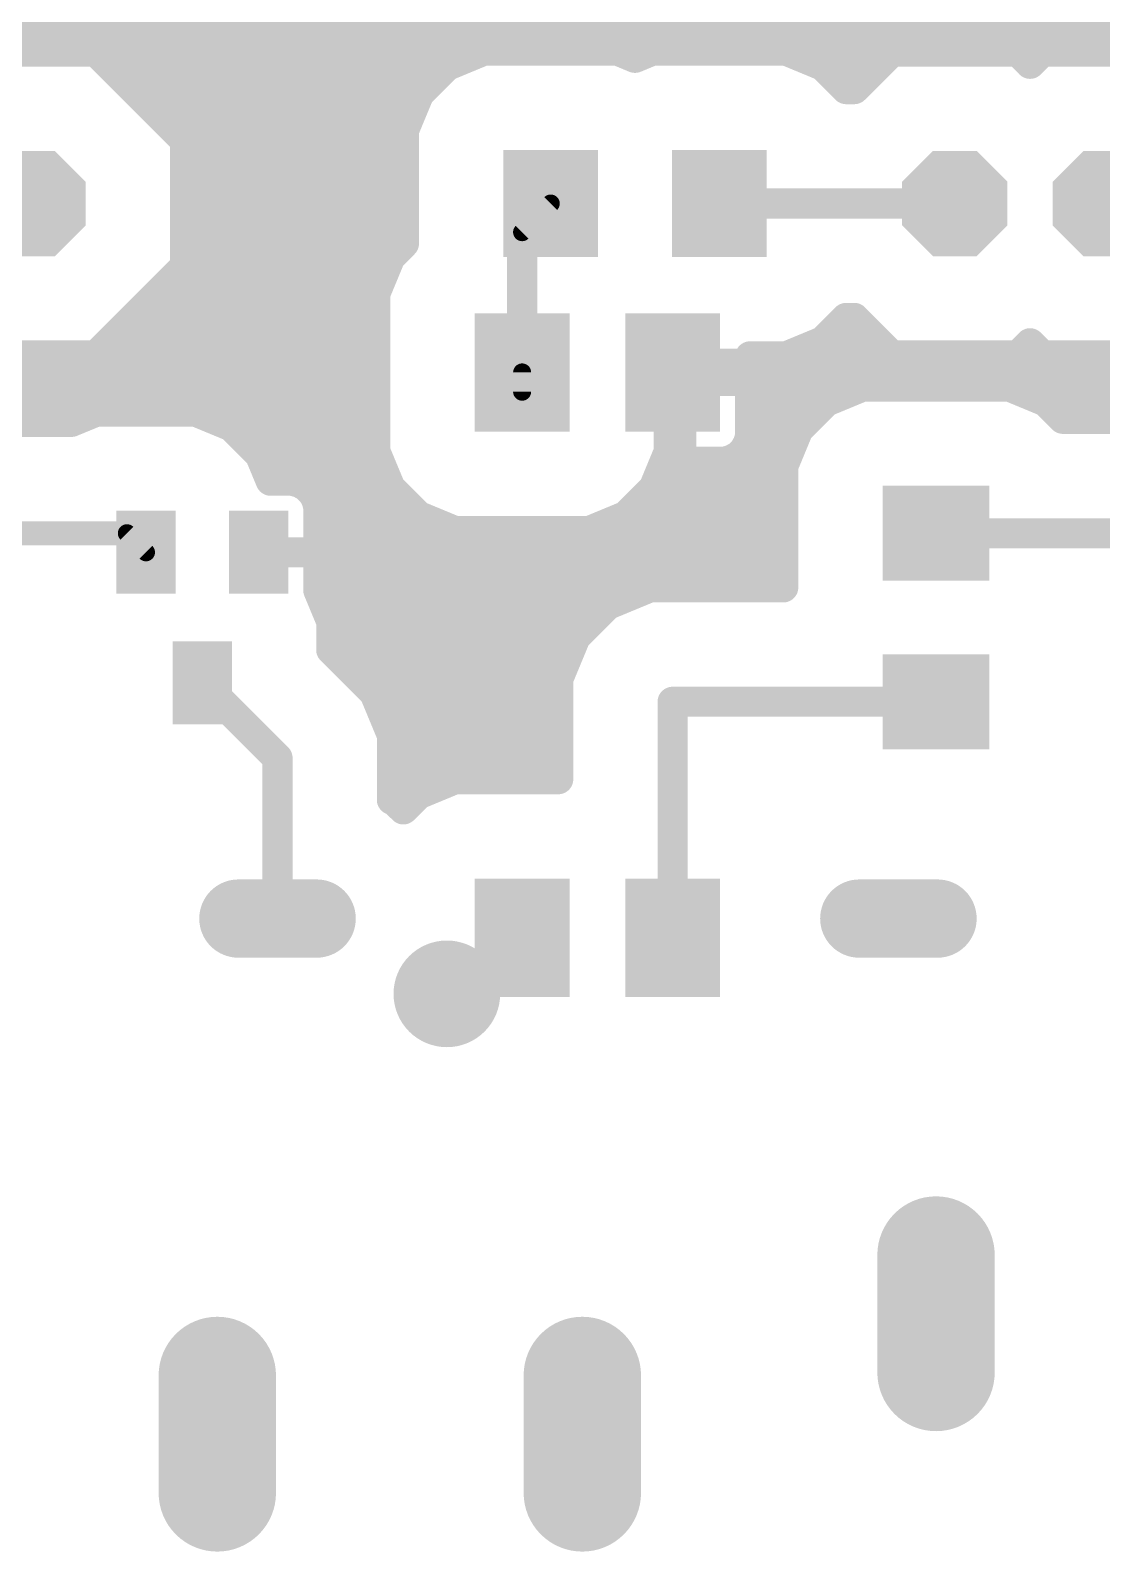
# Model space of a CAD drawing. Header units: millimetres. Extents: x 0 to 653, y 0 to 287.
# Drawn here: x 329.89 to 347.97, y 220.08 to 245.74 of the extents above; entities that cross this region are included whole.
import ezdxf

# ---------------------------------------------------------------- set-up
doc = ezdxf.new("R2010")
doc.units = ezdxf.units.MM
for name, color, linetype in [('1', 7, 'Continuous'), ('17', 7, 'Continuous'), ('18', 7, 'Continuous')]:
    doc.layers.add(name, color=color, linetype=linetype)

# ---------------------------------------------------------------- blocks, each defined once
blk = doc.blocks.new('LONGP100')
at = {"const_width": 1}
blk.add_lwpolyline([(-0.5, 0), (0.5, 0)], dxfattribs=at)
at = {"const_width": 0.5}
for points in [[(-0.5, 0.25, 1), (-0.5, -0.25)], [(0.5, -0.25, 1), (0.5, 0.25)]]:
    blk.add_lwpolyline(points, format="xyb", dxfattribs=at)
blk = doc.blocks.new('OCTAGONP')
at = {"const_width": 0.5}
blk.add_lwpolyline([(-0.25, -0.1036), (-0.25, 0.1036), (-0.1036, 0.25), (0.1036, 0.25), (0.25, 0.1036), (0.25, -0.1036), (0.1036, -0.25), (-0.1036, -0.25), (-0.25, -0.1036), (-0.25, 0.1036)], dxfattribs=at)
blk = doc.blocks.new('RECT')
blk.add_solid([(-0.5, -0.5), (0.5, -0.5), (-0.5, 0.5), (0.5, 0.5)])
blk = doc.blocks.new('ROUNDV')
at = {"const_width": 0.5}
blk.add_lwpolyline([(0, -0.25, 1), (0, 0.25, 1), (0, -0.25)], format="xyb", dxfattribs=at)

msp = doc.modelspace()

# ---------------------------------------------------------------- linework, layer by layer
at = {"layer": '1'}
for points, const_width in [([(407.982, 245.997), (262.943, 245.997)], 0.508), ([(411.295, 245.489), (262.943, 245.489)], 0.508), ([(328.873, 245.387), (330.998, 245.387)], 0.508), ([(330.998, 245.387), (332.501, 243.885)], 0.508), ([(336.924, 245.145), (337.54, 245.4)], 0.508), ([(337.54, 245.4), (339.807, 245.4)], 0.508), ([(339.807, 245.4), (340.096, 245.28)], 0.508), ([(340.096, 245.28), (340.384, 245.4)], 0.508), ([(340.384, 245.4), (342.651, 245.4)], 0.508), ([(342.651, 245.4), (343.267, 245.145)], 0.508), ([(343.796, 244.752), (344.431, 245.387)], 0.508), ([(344.431, 245.387), (346.556, 245.387)], 0.508), ([(346.556, 245.387), (346.763, 245.18)], 0.508), ([(346.763, 245.18), (346.971, 245.387)], 0.508), ([(346.971, 245.387), (349.096, 245.387)], 0.508), ([(336.453, 244.673), (336.924, 245.145)], 0.508), ([(343.267, 245.145), (343.66, 244.752)], 0.508), ([(336.76, 244.981), (331.405, 244.981)], 0.508), ([(344.024, 244.981), (343.431, 244.981)], 0.508), ([(336.197, 244.057), (336.453, 244.673)], 0.508), ([(343.66, 244.752), (343.796, 244.752)], 0.508), ([(336.37, 244.473), (331.913, 244.473)], 0.508), ([(336.197, 243.965), (332.421, 243.965)], 0.508), ([(332.501, 243.885), (332.501, 241.759)], 0.508), ([(336.197, 242.149), (336.197, 244.057)], 0.508), ([(336.197, 243.457), (332.501, 243.457)], 0.508), ([(336.197, 242.949), (332.501, 242.949)], 0.508), ([(345.493, 242.822), (341.518, 242.822)], 0.508), ([(338.674, 242.822), (338.191, 242.339)], 0.305), ([(336.197, 242.441), (332.501, 242.441)], 0.508), ([(338.191, 242.339), (338.191, 239.972)], 0.508), ([(335.97, 241.922), (336.197, 242.149)], 0.508), ([(335.981, 241.933), (332.501, 241.933)], 0.508), ([(335.714, 241.305), (335.97, 241.922)], 0.508), ([(332.501, 241.759), (330.998, 240.257)], 0.508), ([(335.764, 241.425), (332.167, 241.425)], 0.508), ([(335.714, 238.638), (335.714, 241.305)], 0.508), ([(335.714, 240.917), (331.659, 240.917)], 0.508), ([(343.66, 240.892), (343.267, 240.499)], 0.508), ([(343.796, 240.892), (343.66, 240.892)], 0.508), ([(344.431, 240.257), (343.796, 240.892)], 0.508), ([(330.998, 240.257), (328.873, 240.257)], 0.508), ([(335.714, 240.409), (331.151, 240.409)], 0.508), ([(342.651, 240.244), (342.039, 240.244)], 0.508), ([(342.039, 240.244), (342.039, 240.118)], 0.508), ([(343.267, 240.499), (342.651, 240.244)], 0.508), ([(344.278, 240.409), (343.049, 240.409)], 0.508), ([(346.556, 240.257), (344.431, 240.257)], 0.508), ([(346.763, 240.464), (346.556, 240.257)], 0.508), ([(346.818, 240.409), (346.708, 240.409)], 0.508), ([(346.971, 240.257), (346.763, 240.464)], 0.508), ([(349.096, 240.257), (346.971, 240.257)], 0.508), ([(342.039, 240.118), (340.877, 240.118)], 0.508), ([(340.877, 240.118), (340.877, 239.826)], 0.508), ([(335.714, 239.901), (322.779, 239.901)], 0.508), ([(338.191, 239.972), (338.191, 239.647)], 0.305), ([(340.877, 239.826), (340.667, 239.826)], 0.508), ([(340.667, 239.826), (340.667, 238.638)], 0.508), ([(353.812, 239.901), (340.877, 239.901)], 0.508), ([(340.877, 239.826), (342.039, 239.826)], 0.508), ([(340.877, 238.464), (340.877, 239.826)], 0.508), ([(342.039, 239.826), (342.039, 238.905)], 0.508), ([(343.325, 239.48), (343.941, 239.735)], 0.508), ([(343.941, 239.735), (346.411, 239.735)], 0.508), ([(346.411, 239.735), (347.027, 239.48)], 0.508), ([(342.853, 239.009), (343.325, 239.48)], 0.508), ([(347.027, 239.48), (347.318, 239.189)], 0.508), ([(335.714, 239.393), (329.017, 239.393)], 0.508), ([(330.588, 239.139), (331.01, 239.313)], 0.508), ([(331.01, 239.313), (332.677, 239.313)], 0.508), ([(332.677, 239.313), (333.293, 239.058)], 0.508), ([(340.877, 239.393), (340.667, 239.393)], 0.508), ([(343.237, 239.393), (342.039, 239.393)], 0.508), ([(353.812, 239.393), (347.114, 239.393)], 0.508), ([(329.271, 239.139), (330.588, 239.139)], 0.508), ([(333.293, 239.058), (333.764, 238.587)], 0.508), ([(342.598, 238.392), (342.853, 239.009)], 0.508), ([(347.318, 239.189), (348.808, 239.189)], 0.508), ([(335.714, 238.885), (333.466, 238.885)], 0.508), ([(340.877, 238.885), (340.667, 238.885)], 0.508), ([(342.004, 238.776), (341.937, 238.66)], 0.508), ([(342.039, 238.905), (342.004, 238.776)], 0.508), ([(342.802, 238.885), (342.033, 238.885)], 0.508), ([(333.764, 238.587), (333.947, 238.145)], 0.508), ([(335.97, 238.022), (335.714, 238.638)], 0.508), ([(340.667, 238.638), (340.412, 238.022)], 0.508), ([(341.598, 238.464), (340.877, 238.464)], 0.508), ([(341.727, 238.499), (341.598, 238.464)], 0.508), ([(341.843, 238.565), (341.727, 238.499)], 0.508), ([(341.937, 238.66), (341.843, 238.565)], 0.508), ([(335.823, 238.377), (333.851, 238.377)], 0.508), ([(342.598, 238.377), (340.559, 238.377)], 0.508), ([(342.598, 236.345), (342.598, 238.392)], 0.508), ([(333.947, 238.145), (334.31, 238.145)], 0.508), ([(334.31, 238.145), (334.439, 238.11)], 0.508), ([(334.439, 238.11), (334.555, 238.043)], 0.508), ([(334.555, 238.043), (334.65, 237.949)], 0.508), ([(334.65, 237.949), (334.717, 237.833)], 0.508), ([(336.441, 237.551), (335.97, 238.022)], 0.508), ([(340.412, 238.022), (339.94, 237.551)], 0.508), ([(336.123, 237.869), (334.696, 237.869)], 0.508), ([(334.717, 237.833), (334.751, 237.704)], 0.508), ([(334.751, 237.704), (334.751, 236.937)], 0.508), ([(342.598, 237.869), (340.259, 237.869)], 0.508), ([(337.057, 237.296), (336.441, 237.551)], 0.508), ([(339.94, 237.551), (339.324, 237.296)], 0.508), ([(327.078, 237.259), (331.521, 237.259)], 0.406), ([(336.899, 237.361), (334.751, 237.361)], 0.508), ([(339.324, 237.296), (337.057, 237.296)], 0.508), ([(342.598, 237.361), (339.482, 237.361)], 0.508), ([(345.176, 237.259), (349.619, 237.259)], 0.508), ([(331.521, 237.259), (331.843, 236.937)], 0.305), ([(334.751, 236.937), (334.053, 236.937)], 0.508), ([(334.053, 236.937), (334.053, 236.937)], 0.508), ([(334.053, 236.937), (334.751, 236.937)], 0.508), ([(334.751, 236.937), (334.751, 236.298)], 0.508), ([(342.598, 236.853), (334.751, 236.853)], 0.508), ([(340.346, 236.345), (334.751, 236.345)], 0.508), ([(334.751, 236.298), (334.97, 235.77)], 0.508), ([(339.637, 236.051), (340.347, 236.345)], 0.508), ([(340.347, 236.345), (342.598, 236.345)], 0.508), ([(339.094, 235.508), (339.637, 236.051)], 0.508), ([(339.423, 235.837), (334.942, 235.837)], 0.508), ([(334.97, 235.77), (334.97, 235.291)], 0.508), ([(338.8, 234.799), (339.094, 235.508)], 0.508), ([(339.02, 235.329), (334.97, 235.329)], 0.508), ([(334.97, 235.291), (335.7, 234.56)], 0.508), ([(334.063, 233.467), (332.793, 234.737)], 0.508), ([(338.809, 234.821), (335.439, 234.821)], 0.508), ([(338.8, 233.108), (338.8, 234.799)], 0.508), ([(335.7, 234.56), (335.994, 233.851)], 0.508), ([(340.731, 234.415), (340.731, 230.432)], 0.508), ([(345.176, 234.415), (340.731, 234.415)], 0.508), ([(338.8, 234.313), (335.802, 234.313)], 0.508), ([(335.994, 233.851), (335.994, 232.76)], 0.508), ([(338.8, 233.805), (335.994, 233.805)], 0.508), ([(334.063, 230.757), (334.063, 233.467)], 0.508), ([(338.8, 233.297), (335.994, 233.297)], 0.508), ([(336.441, 232.853), (337.057, 233.108)], 0.508), ([(337.057, 233.108), (338.8, 233.108)], 0.508), ([(336.187, 232.599), (336.441, 232.853)], 0.508), ([(336.377, 232.789), (335.994, 232.789)], 0.508), ([(335.994, 232.76), (336.047, 232.738)], 0.508), ([(336.047, 232.738), (336.187, 232.599)], 0.508), ([(337.866, 230.432), (336.921, 229.487)], 0.406), ([(338.191, 230.432), (337.866, 230.432)], 0.406)]:
    msp.add_lwpolyline(points, dxfattribs=dict(at, const_width=const_width))
for points, const_width in [([(330.909, 245.298, -1), (331.088, 245.477)], 0.254), ([(330.998, 245.514, -1), (330.998, 245.26)], 0.254), ([(337.54, 245.273, -1), (337.54, 245.527)], 0.254), ([(337.492, 245.517, -1), (337.589, 245.283)], 0.254), ([(339.759, 245.283, -1), (339.856, 245.517)], 0.254), ([(339.807, 245.527, -1), (339.807, 245.273)], 0.254), ([(340.384, 245.273, -1), (340.384, 245.527)], 0.254), ([(340.336, 245.517, -1), (340.433, 245.283)], 0.254), ([(342.603, 245.283, -1), (342.7, 245.517)], 0.254), ([(342.651, 245.527, -1), (342.651, 245.273)], 0.254), ([(344.431, 245.26, -1), (344.431, 245.514)], 0.254), ([(344.341, 245.477, -1), (344.52, 245.298)], 0.254), ([(346.466, 245.298, -1), (346.646, 245.477)], 0.254), ([(346.556, 245.514, -1), (346.556, 245.26)], 0.254), ([(346.971, 245.26, -1), (346.971, 245.514)], 0.254), ([(346.881, 245.477, -1), (347.06, 245.298)], 0.254), ([(336.973, 245.027, -1), (336.876, 245.262)], 0.254), ([(336.834, 245.234, -1), (337.014, 245.055)], 0.254), ([(340.144, 245.163, -1), (340.047, 245.398)], 0.254), ([(340.144, 245.398, -1), (340.047, 245.163)], 0.254), ([(343.178, 245.055, -1), (343.357, 245.234)], 0.254), ([(343.316, 245.262, -1), (343.219, 245.027)], 0.254), ([(346.853, 245.09, -1), (346.673, 245.27)], 0.254), ([(346.853, 245.27, -1), (346.673, 245.09)], 0.254), ([(331.405, 244.854, -1), (331.405, 245.108)], 0.254), ([(336.76, 245.108, -1), (336.76, 244.854)], 0.254), ([(343.431, 244.854, -1), (343.431, 245.108)], 0.254), ([(344.024, 245.108, -1), (344.024, 244.854)], 0.254), ([(336.542, 244.583, -1), (336.363, 244.763)], 0.254), ([(336.335, 244.722, -1), (336.57, 244.624)], 0.254), ([(343.66, 244.625, -1), (343.66, 244.879)], 0.254), ([(343.749, 244.842, -1), (343.57, 244.663)], 0.254), ([(343.885, 244.663, -1), (343.706, 244.842)], 0.254), ([(343.796, 244.879, -1), (343.796, 244.625)], 0.254), ([(331.913, 244.346, -1), (331.913, 244.6)], 0.254), ([(336.37, 244.6, -1), (336.37, 244.346)], 0.254), ([(332.421, 243.838, -1), (332.421, 244.092)], 0.254), ([(332.374, 243.885, -1), (332.628, 243.885)], 0.254), ([(332.591, 243.974, -1), (332.411, 243.795)], 0.254), ([(336.07, 244.057, -1), (336.324, 244.057)], 0.254), ([(336.315, 244.008, -1), (336.08, 244.106)], 0.254), ([(336.197, 244.092, -1), (336.197, 243.838)], 0.254), ([(332.501, 243.33, -1), (332.501, 243.584)], 0.254), ([(336.197, 243.584, -1), (336.197, 243.33)], 0.254), ([(332.501, 242.822, -1), (332.501, 243.076)], 0.254), ([(336.197, 243.076, -1), (336.197, 242.822)], 0.254), ([(341.518, 242.695, -1), (341.518, 242.949)], 0.254), ([(345.493, 242.949, -1), (345.493, 242.695)], 0.254), ([(338.62, 242.876, -1), (338.728, 242.768)], 0.152), ([(332.501, 242.314, -1), (332.501, 242.568)], 0.254), ([(336.197, 242.568, -1), (336.197, 242.314)], 0.254), ([(338.064, 242.339, -1), (338.318, 242.339)], 0.254), ([(336.108, 242.239, -1), (336.287, 242.06)], 0.254), ([(338.245, 242.285, -1), (338.137, 242.393)], 0.152), ([(332.501, 241.806, -1), (332.501, 242.06)], 0.254), ([(336.059, 241.832, -1), (335.88, 242.011)], 0.254), ([(335.852, 241.97, -1), (336.087, 241.873)], 0.254), ([(335.981, 242.06, -1), (335.981, 241.806)], 0.254), ([(336.324, 242.149, -1), (336.07, 242.149)], 0.254), ([(332.628, 241.759, -1), (332.374, 241.759)], 0.254), ([(332.411, 241.849, -1), (332.591, 241.67)], 0.254), ([(332.167, 241.298, -1), (332.167, 241.552)], 0.254), ([(335.587, 241.305, -1), (335.841, 241.305)], 0.254), ([(335.764, 241.552, -1), (335.764, 241.298)], 0.254), ([(335.832, 241.257, -1), (335.597, 241.354)], 0.254), ([(331.659, 240.79, -1), (331.659, 241.044)], 0.254), ([(335.714, 241.044, -1), (335.714, 240.79)], 0.254), ([(343.66, 240.765, -1), (343.66, 241.019)], 0.254), ([(343.57, 240.981, -1), (343.749, 240.802)], 0.254), ([(343.706, 240.802, -1), (343.885, 240.981)], 0.254), ([(343.796, 241.019, -1), (343.796, 240.765)], 0.254), ([(330.998, 240.384, -1), (330.998, 240.13)], 0.254), ([(331.151, 240.282, -1), (331.151, 240.536)], 0.254), ([(335.714, 240.536, -1), (335.714, 240.282)], 0.254), ([(342.039, 240.117, -1), (342.039, 240.371)], 0.254), ([(341.912, 240.244, -1), (342.166, 240.244)], 0.254), ([(342.651, 240.371, -1), (342.651, 240.117)], 0.254), ([(343.049, 240.282, -1), (343.049, 240.536)], 0.254), ([(343.357, 240.409, -1), (343.178, 240.589)], 0.254), ([(343.219, 240.617, -1), (343.316, 240.382)], 0.254), ([(344.278, 240.536, -1), (344.278, 240.282)], 0.254), ([(344.431, 240.13, -1), (344.431, 240.384)], 0.254), ([(346.556, 240.384, -1), (346.556, 240.13)], 0.254), ([(346.708, 240.282, -1), (346.708, 240.536)], 0.254), ([(346.673, 240.374, -1), (346.853, 240.554)], 0.254), ([(346.673, 240.554, -1), (346.853, 240.374)], 0.254), ([(346.818, 240.536, -1), (346.818, 240.282)], 0.254), ([(346.971, 240.13, -1), (346.971, 240.384)], 0.254), ([(331.088, 240.167, -1), (330.909, 240.346)], 0.254), ([(340.877, 239.991, -1), (340.877, 240.245)], 0.254), ([(340.75, 240.118, -1), (341.004, 240.118)], 0.254), ([(342.166, 240.118, -1), (341.912, 240.118)], 0.254), ([(342.039, 240.245, -1), (342.039, 239.991)], 0.254), ([(342.7, 240.127, -1), (342.603, 240.361)], 0.254), ([(344.52, 240.346, -1), (344.341, 240.167)], 0.254), ([(346.646, 240.167, -1), (346.466, 240.346)], 0.254), ([(347.06, 240.346, -1), (346.881, 240.167)], 0.254), ([(335.714, 240.028, -1), (335.714, 239.774)], 0.254), ([(338.318, 239.972, -1), (338.064, 239.972)], 0.254), ([(338.115, 239.972, -1), (338.267, 239.972)], 0.152), ([(340.667, 239.699, -1), (340.667, 239.953)], 0.254), ([(340.54, 239.826, -1), (340.794, 239.826)], 0.254), ([(340.877, 239.774, -1), (340.877, 240.028)], 0.254), ([(340.877, 239.699, -1), (340.877, 239.953)], 0.254), ([(340.75, 239.826, -1), (341.004, 239.826)], 0.254), ([(340.877, 239.953, -1), (340.877, 239.699)], 0.254), ([(341.912, 239.826, -1), (342.166, 239.826)], 0.254), ([(342.039, 239.953, -1), (342.039, 239.699)], 0.254), ([(343.941, 239.608, -1), (343.941, 239.862)], 0.254), ([(343.892, 239.853, -1), (343.989, 239.618)], 0.254), ([(346.362, 239.618, -1), (346.459, 239.853)], 0.254), ([(346.411, 239.862, -1), (346.411, 239.608)], 0.254), ([(341.004, 239.826, -1), (340.75, 239.826)], 0.254), ([(343.235, 239.57, -1), (343.414, 239.39)], 0.254), ([(346.937, 239.39, -1), (347.117, 239.57)], 0.254), ([(331.01, 239.186, -1), (331.01, 239.44)], 0.254), ([(330.961, 239.431, -1), (331.058, 239.196)], 0.254), ([(332.628, 239.196, -1), (332.725, 239.431)], 0.254), ([(332.677, 239.44, -1), (332.677, 239.186)], 0.254), ([(335.714, 239.52, -1), (335.714, 239.266)], 0.254), ([(338.267, 239.647, -1), (338.115, 239.647)], 0.152), ([(340.667, 239.266, -1), (340.667, 239.52)], 0.254), ([(340.877, 239.52, -1), (340.877, 239.266)], 0.254), ([(342.039, 239.266, -1), (342.039, 239.52)], 0.254), ([(343.373, 239.363, -1), (343.276, 239.597)], 0.254), ([(343.237, 239.52, -1), (343.237, 239.266)], 0.254), ([(347.075, 239.597, -1), (346.978, 239.363)], 0.254), ([(347.114, 239.266, -1), (347.114, 239.52)], 0.254), ([(330.636, 239.021, -1), (330.539, 239.256)], 0.254), ([(330.588, 239.266, -1), (330.588, 239.012)], 0.254), ([(333.203, 238.968, -1), (333.383, 239.148)], 0.254), ([(333.341, 239.175, -1), (333.244, 238.941)], 0.254), ([(342.943, 238.919, -1), (342.763, 239.098)], 0.254), ([(342.736, 239.057, -1), (342.97, 238.96)], 0.254), ([(347.318, 239.062, -1), (347.318, 239.316)], 0.254), ([(347.407, 239.279, -1), (347.228, 239.1)], 0.254), ([(333.466, 238.758, -1), (333.466, 239.012)], 0.254), ([(335.714, 239.012, -1), (335.714, 238.758)], 0.254), ([(340.667, 238.758, -1), (340.667, 239.012)], 0.254), ([(340.877, 239.012, -1), (340.877, 238.758)], 0.254), ([(341.894, 238.839, -1), (342.114, 238.712)], 0.254), ([(342.033, 238.758, -1), (342.033, 239.012)], 0.254), ([(342.166, 238.905, -1), (341.912, 238.905)], 0.254), ([(341.916, 238.938, -1), (342.161, 238.872)], 0.254), ([(342.802, 239.012, -1), (342.802, 238.758)], 0.254), ([(333.647, 238.538, -1), (333.882, 238.635)], 0.254), ([(333.854, 238.676, -1), (333.675, 238.497)], 0.254), ([(335.597, 238.59, -1), (335.832, 238.687)], 0.254), ([(335.841, 238.638, -1), (335.587, 238.638)], 0.254), ([(340.794, 238.638, -1), (340.54, 238.638)], 0.254), ([(340.55, 238.687, -1), (340.784, 238.59)], 0.254), ([(340.877, 238.337, -1), (340.877, 238.591)], 0.254), ([(341.631, 238.341, -1), (341.565, 238.587)], 0.254), ([(341.598, 238.591, -1), (341.598, 238.337)], 0.254), ([(341.79, 238.389, -1), (341.663, 238.609)], 0.254), ([(341.694, 238.621, -1), (341.76, 238.376)], 0.254), ([(341.932, 238.476, -1), (341.753, 238.655)], 0.254), ([(341.779, 238.675, -1), (341.906, 238.455)], 0.254), ([(342.047, 238.597, -1), (341.827, 238.724)], 0.254), ([(341.847, 238.75, -1), (342.027, 238.57)], 0.254), ([(342.127, 238.743, -1), (341.881, 238.809)], 0.254), ([(333.851, 238.25, -1), (333.851, 238.504)], 0.254), ([(335.823, 238.504, -1), (335.823, 238.25)], 0.254), ([(340.559, 238.25, -1), (340.559, 238.504)], 0.254), ([(341.004, 238.464, -1), (340.75, 238.464)], 0.254), ([(342.471, 238.392, -1), (342.725, 238.392)], 0.254), ([(342.715, 238.344, -1), (342.481, 238.441)], 0.254), ([(342.598, 238.504, -1), (342.598, 238.25)], 0.254), ([(333.947, 238.018, -1), (333.947, 238.272)], 0.254), ([(334.065, 238.194, -1), (333.83, 238.096)], 0.254), ([(334.277, 238.022, -1), (334.343, 238.268)], 0.254), ([(334.31, 238.272, -1), (334.31, 238.018)], 0.254), ([(334.376, 238, -1), (334.503, 238.22)], 0.254), ([(334.472, 238.233, -1), (334.406, 237.988)], 0.254), ([(334.465, 237.954, -1), (334.645, 238.133)], 0.254), ([(334.619, 238.153, -1), (334.492, 237.933)], 0.254), ([(334.54, 237.885, -1), (334.76, 238.012)], 0.254), ([(335.88, 237.933, -1), (336.059, 238.112)], 0.254), ([(336.087, 238.071, -1), (335.852, 237.974)], 0.254), ([(340.529, 237.974, -1), (340.295, 238.071)], 0.254), ([(340.322, 238.112, -1), (340.502, 237.933)], 0.254), ([(334.74, 238.039, -1), (334.56, 237.859)], 0.254), ([(334.696, 237.742, -1), (334.696, 237.996)], 0.254), ([(334.594, 237.8, -1), (334.839, 237.866)], 0.254), ([(334.827, 237.897, -1), (334.607, 237.77)], 0.254), ([(334.624, 237.704, -1), (334.878, 237.704)], 0.254), ([(336.123, 237.996, -1), (336.123, 237.742)], 0.254), ([(340.259, 237.742, -1), (340.259, 237.996)], 0.254), ([(342.598, 237.996, -1), (342.598, 237.742)], 0.254), ([(334.874, 237.737, -1), (334.629, 237.671)], 0.254), ([(336.393, 237.433, -1), (336.49, 237.668)], 0.254), ([(336.531, 237.641, -1), (336.351, 237.461)], 0.254), ([(340.03, 237.461, -1), (339.851, 237.641)], 0.254), ([(339.892, 237.668, -1), (339.989, 237.433)], 0.254), ([(331.521, 237.361, -1), (331.521, 237.157)], 0.203), ([(334.751, 237.234, -1), (334.751, 237.488)], 0.254), ([(336.899, 237.488, -1), (336.899, 237.234)], 0.254), ([(337.057, 237.169, -1), (337.057, 237.423)], 0.254), ([(337.106, 237.413, -1), (337.009, 237.178)], 0.254), ([(339.373, 237.178, -1), (339.276, 237.413)], 0.254), ([(339.324, 237.423, -1), (339.324, 237.169)], 0.254), ([(339.482, 237.234, -1), (339.482, 237.488)], 0.254), ([(342.598, 237.488, -1), (342.598, 237.234)], 0.254), ([(345.176, 237.132, -1), (345.176, 237.386)], 0.254), ([(331.467, 237.205, -1), (331.575, 237.313)], 0.152), ([(334.053, 236.81, -1), (334.053, 237.064)], 0.254), ([(334.007, 236.818, -1), (334.098, 237.055)], 0.254), ([(334.053, 236.81, -1), (334.053, 237.064)], 0.254), ([(334.098, 237.055, -1), (334.007, 236.818)], 0.254), ([(334.624, 236.937, -1), (334.878, 236.937)], 0.254), ([(334.751, 237.064, -1), (334.751, 236.81)], 0.254), ([(334.751, 237.064, -1), (334.751, 236.81)], 0.254), ([(331.897, 236.991, -1), (331.789, 236.883)], 0.152), ([(334.751, 236.726, -1), (334.751, 236.98)], 0.254), ([(334.878, 236.937, -1), (334.624, 236.937)], 0.254), ([(342.598, 236.98, -1), (342.598, 236.726)], 0.254), ([(334.751, 236.218, -1), (334.751, 236.472)], 0.254), ([(334.634, 236.249, -1), (334.869, 236.346)], 0.254), ([(334.878, 236.298, -1), (334.624, 236.298)], 0.254), ([(340.347, 236.218, -1), (340.347, 236.472)], 0.254), ([(340.298, 236.463, -1), (340.395, 236.228)], 0.254), ([(340.346, 236.472, -1), (340.346, 236.218)], 0.254), ([(342.725, 236.345, -1), (342.471, 236.345)], 0.254), ([(342.598, 236.472, -1), (342.598, 236.218)], 0.254), ([(339.686, 235.934, -1), (339.589, 236.169)], 0.254), ([(339.547, 236.141, -1), (339.727, 235.962)], 0.254), ([(334.942, 235.71, -1), (334.942, 235.964)], 0.254), ([(334.843, 235.77, -1), (335.097, 235.77)], 0.254), ([(335.087, 235.819, -1), (334.852, 235.722)], 0.254), ([(339.423, 235.964, -1), (339.423, 235.71)], 0.254), ([(339.184, 235.419, -1), (339.004, 235.598)], 0.254), ([(338.977, 235.557, -1), (339.212, 235.46)], 0.254), ([(334.97, 235.202, -1), (334.97, 235.456)], 0.254), ([(334.88, 235.201, -1), (335.059, 235.38)], 0.254), ([(335.097, 235.291, -1), (334.843, 235.291)], 0.254), ([(339.02, 235.456, -1), (339.02, 235.202)], 0.254), ([(332.703, 234.647, -1), (332.883, 234.827)], 0.254), ([(335.439, 234.694, -1), (335.439, 234.948)], 0.254), ([(338.673, 234.799, -1), (338.927, 234.799)], 0.254), ([(338.918, 234.75, -1), (338.683, 234.848)], 0.254), ([(338.809, 234.948, -1), (338.809, 234.694)], 0.254), ([(335.582, 234.512, -1), (335.817, 234.609)], 0.254), ([(335.79, 234.65, -1), (335.61, 234.471)], 0.254), ([(340.604, 234.415, -1), (340.858, 234.415)], 0.254), ([(340.731, 234.288, -1), (340.731, 234.542)], 0.254), ([(345.176, 234.542, -1), (345.176, 234.288)], 0.254), ([(335.802, 234.186, -1), (335.802, 234.44)], 0.254), ([(338.8, 234.44, -1), (338.8, 234.186)], 0.254), ([(335.867, 233.851, -1), (336.121, 233.851)], 0.254), ([(335.994, 233.678, -1), (335.994, 233.932)], 0.254), ([(336.111, 233.9, -1), (335.876, 233.802)], 0.254), ([(338.8, 233.932, -1), (338.8, 233.678)], 0.254), ([(333.936, 233.467, -1), (334.19, 233.467)], 0.254), ([(334.153, 233.557, -1), (333.973, 233.377)], 0.254), ([(335.994, 233.17, -1), (335.994, 233.424)], 0.254), ([(337.057, 232.981, -1), (337.057, 233.235)], 0.254), ([(337.009, 233.226, -1), (337.106, 232.991)], 0.254), ([(338.8, 233.424, -1), (338.8, 233.17)], 0.254), ([(338.8, 233.235, -1), (338.8, 232.981)], 0.254), ([(336.49, 232.736, -1), (336.393, 232.97)], 0.254), ([(336.351, 232.943, -1), (336.531, 232.763)], 0.254), ([(338.927, 233.108, -1), (338.673, 233.108)], 0.254), ([(335.994, 232.662, -1), (335.994, 232.916)], 0.254), ([(335.945, 232.643, -1), (336.042, 232.878)], 0.254), ([(336.121, 232.76, -1), (335.867, 232.76)], 0.254), ([(335.958, 232.648, -1), (336.137, 232.828)], 0.254), ([(336.096, 232.855, -1), (335.999, 232.621)], 0.254), ([(336.276, 232.509, -1), (336.097, 232.688)], 0.254), ([(336.276, 232.688, -1), (336.097, 232.509)], 0.254), ([(336.377, 232.916, -1), (336.377, 232.662)], 0.254), ([(334.19, 230.757, -1), (333.936, 230.757)], 0.254), ([(337.866, 230.33, -1), (337.866, 230.534)], 0.203), ([(337.794, 230.504, -1), (337.938, 230.36)], 0.203), ([(338.191, 230.534, -1), (338.191, 230.33)], 0.203), ([(340.858, 230.432, -1), (340.604, 230.432)], 0.254), ([(336.993, 229.415, -1), (336.849, 229.559)], 0.203)]:
    msp.add_lwpolyline(points, format="xyb", dxfattribs=dict(at, const_width=const_width))

# ---------------------------------------------------------------- block references
at = {"layer": '1', "xscale": -1.6}
for p, yscale in [((338.674, 242.822), 1.803), ((341.518, 242.822), 1.803), ((338.191, 230.432), 2), ((340.731, 230.432), 2)]:
    msp.add_blockref('RECT', p, dxfattribs=dict(at, yscale=yscale))
at = {"layer": '1'}
for p, xscale, yscale, rotation in [((338.191, 239.972), -1.6, 2, 180), ((340.731, 239.972), -1.6, 2, 180), ((345.176, 237.259), -1.6, 1.803, 270), ((331.843, 236.937), -1, 1.4, 180), ((333.743, 236.937), -1, 1.4, 180), ((332.793, 234.737), -1, 1.4, 180), ((345.176, 234.415), -1.6, 1.803, 270)]:
    msp.add_blockref('RECT', p, dxfattribs=dict(at, xscale=xscale, yscale=yscale, rotation=rotation))
at = {"layer": '17', "xscale": -1.778, "yscale": 1.778}
for p in [(329.936, 242.822), (329.936, 242.822), (345.493, 242.822), (345.493, 242.822), (348.033, 242.822), (348.033, 242.822)]:
    msp.add_blockref('OCTAGONP', p, dxfattribs=at)
at = {"layer": '17'}
for p, xscale, yscale, rotation in [((334.063, 230.757), -1.3208, 1.3208, 180), ((334.063, 230.757), -1.3208, 1.3208, 180), ((344.541, 230.757), -1.3208, 1.3208, 180), ((344.541, 230.757), -1.3208, 1.3208, 180), ((345.176, 224.089), -1.9812, 1.9812, 90), ((345.176, 224.089), -1.9812, 1.9812, 90), ((333.047, 222.057), -1.9812, 1.9812, 90), ((333.047, 222.057), -1.9812, 1.9812, 90), ((339.207, 222.057), -1.9812, 1.9812, 90), ((339.207, 222.057), -1.9812, 1.9812, 90)]:
    msp.add_blockref('LONGP100', p, dxfattribs=dict(at, xscale=xscale, yscale=yscale, rotation=rotation))
at = {"layer": '18', "xscale": -1.8, "yscale": 1.8}
msp.add_blockref('ROUNDV', (336.921, 229.487), dxfattribs=at)
msp.add_blockref('ROUNDV', (336.921, 229.487), dxfattribs=at)

doc.saveas('drawing.dxf')
